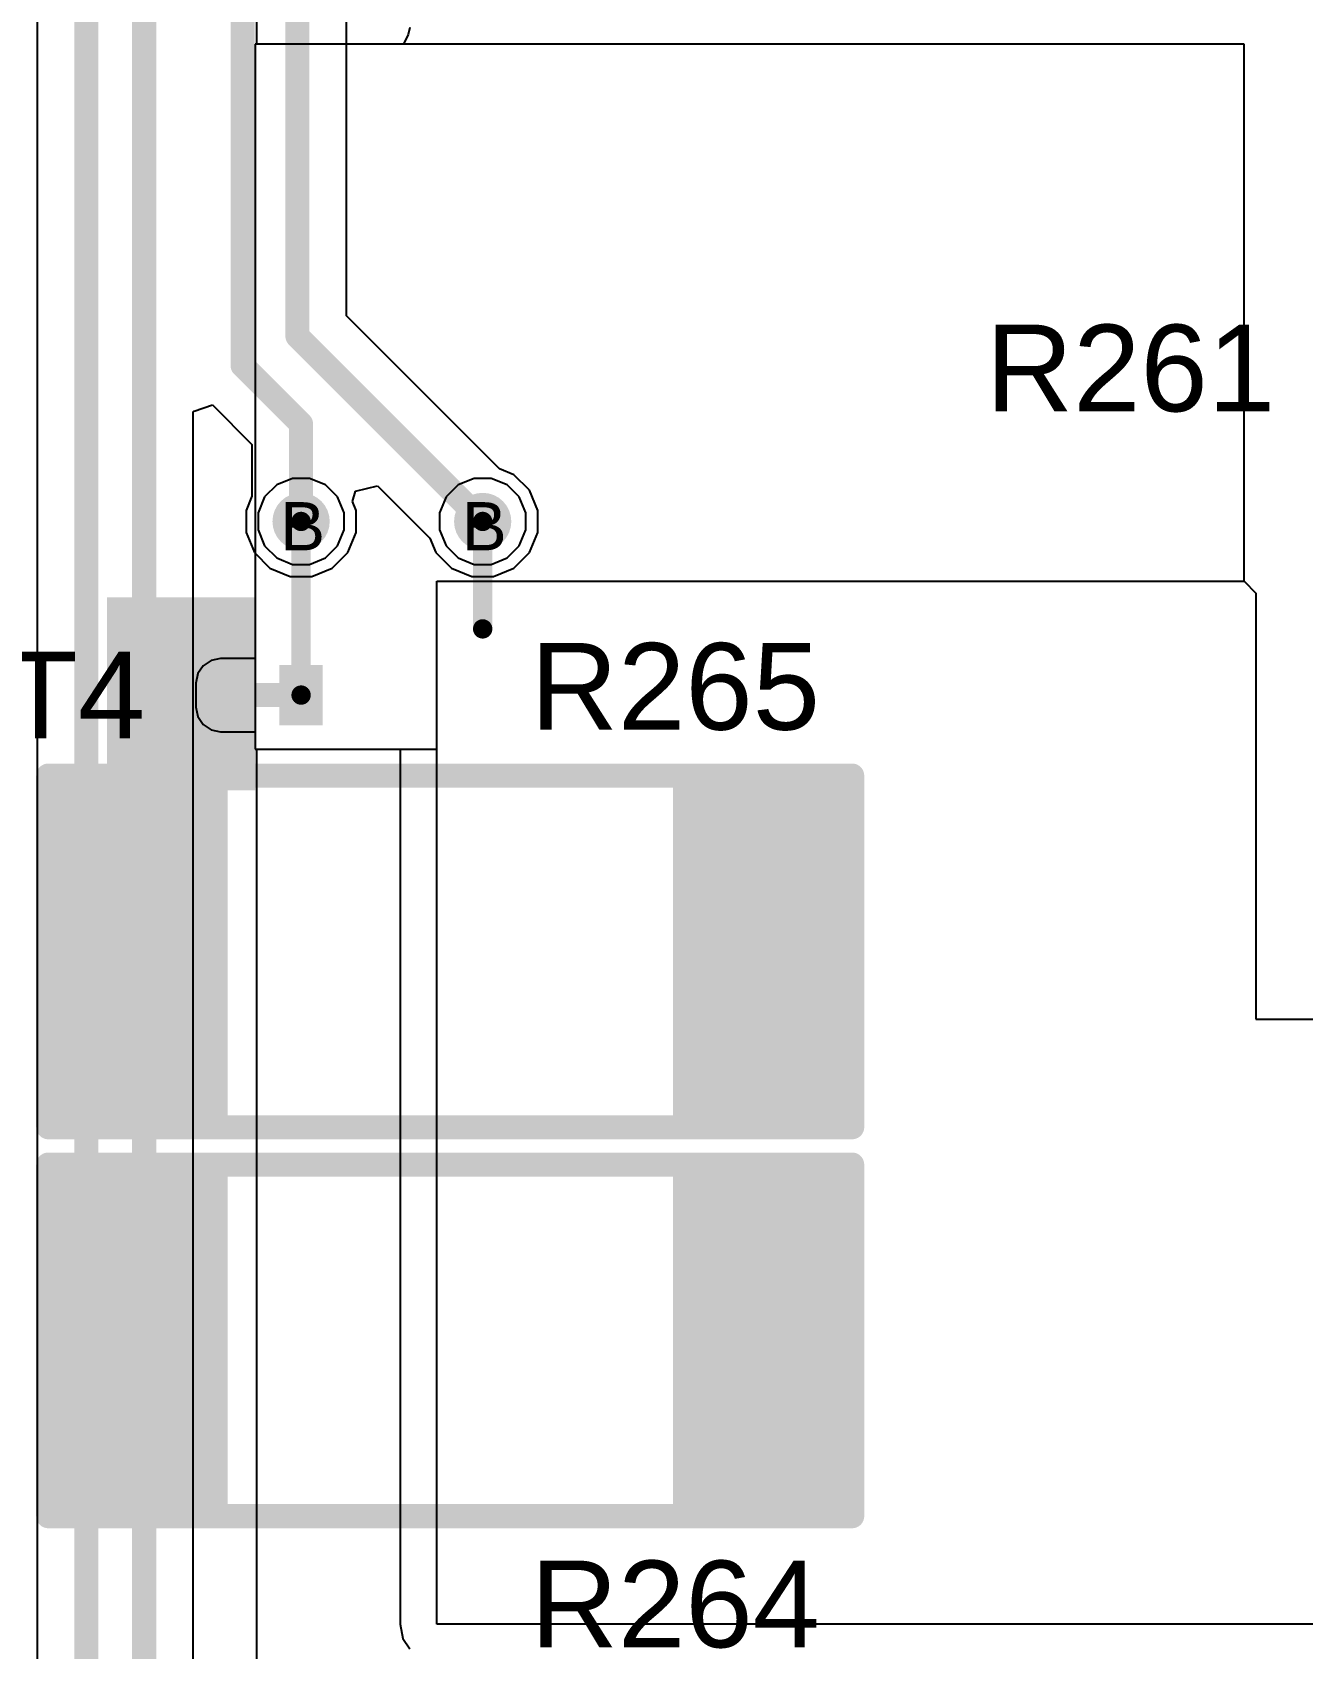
# Model space of a CAD drawing. Header units: inches. Extents: x 0 to 5379, y 0 to 5429.
# Drawn here: x 134.9 to 148.3, y 34.2 to 51.25 of the extents above; entities that cross this region are included whole.
import ezdxf

# ---------------------------------------------------------------- set-up
doc = ezdxf.new("R2010")
doc.units = ezdxf.units.IN
for name, color, linetype in [('Bottom Layer', 5, 'Continuous'), ('Bottom Solder', 6, 'Continuous'), ('Drill Drawing', 1, 'Continuous'), ('GND01', 16, 'Continuous'), ('GND02', 76, 'Continuous'), ('PWR', 156, 'Continuous'), ('SIG 01', 90, 'Continuous'), ('Top Layer', 1, 'Continuous'), ('Top Overlay', 2, 'Continuous'), ('Top Paste', 8, 'Continuous'), ('Top Solder', 216, 'Continuous'), ('Via Holes', 16, 'Continuous')]:
    doc.layers.add(name, color=color, linetype=linetype)
doc.styles.add('Arial', font='', dxfattribs={"height": 0.2})
doc.styles.get('Arial').set_extended_font_data('Arial')

# ---------------------------------------------------------------- blocks, each defined once
blk = doc.blocks.new('RES_2512_505')
at = {"layer": 'Top Layer'}
for points in [[(-4.05, 1.7), (-2.45, 1.7), (-2.45, -1.7), (-4.05, -1.7)], [(2.45, 1.7), (4.05, 1.7), (4.05, -1.7), (2.45, -1.7)]]:
    blk.add_hatch(color=1, dxfattribs=at).paths.add_polyline_path(points)
at = {"layer": 'Top Paste'}
for points in [[(-4.05, 1.7), (-2.45, 1.7), (-2.45, -1.7), (-4.05, -1.7)], [(2.45, 1.7), (4.05, 1.7), (4.05, -1.7), (2.45, -1.7)]]:
    blk.add_hatch(color=8, dxfattribs=at).paths.add_polyline_path(points)
at = {"layer": 'Top Solder'}
for points in [[(-4.152, 1.802), (-2.348, 1.802), (-2.348, -1.802), (-4.152, -1.802)], [(2.348, 1.802), (4.152, 1.802), (4.152, -1.802), (2.348, -1.802)]]:
    blk.add_hatch(color=216, dxfattribs=at).paths.add_polyline_path(points)
at = {"layer": 'Top Overlay'}
for points in [[(-4.242, 1.854, 0.254, 0.254, 0), (4.237, 1.854, 0.254, 0.254, 0)], [(-4.242, -1.854, 0.254, 0.254, 0), (-4.242, 1.854, 0.254, 0.254, 0)], [(4.237, -1.854, 0.254, 0.254, 0), (4.237, 1.854, 0.254, 0.254, 0)], [(-4.242, -1.854, 0.254, 0.254, 0), (4.237, -1.854, 0.254, 0.254, 0)]]:
    blk.add_lwpolyline(points, format="xyseb", dxfattribs=at)
for points in [[(-4.305, 1.854, 0.127, 0.127, 1), (-4.178, 1.854, 0.127, 0.127, 1)], [(-4.305, 1.854, 0.127, 0.127, 1), (-4.178, 1.854, 0.127, 0.127, 1)], [(4.173, 1.854, 0.127, 0.127, 1), (4.3, 1.854, 0.127, 0.127, 1)], [(4.173, 1.854, 0.127, 0.127, 1), (4.3, 1.854, 0.127, 0.127, 1)], [(-4.305, -1.854, 0.127, 0.127, 1), (-4.178, -1.854, 0.127, 0.127, 1)], [(-4.305, -1.854, 0.127, 0.127, 1), (-4.178, -1.854, 0.127, 0.127, 1)], [(4.173, -1.854, 0.127, 0.127, 1), (4.3, -1.854, 0.127, 0.127, 1)], [(4.173, -1.854, 0.127, 0.127, 1), (4.3, -1.854, 0.127, 0.127, 1)]]:
    blk.add_lwpolyline(points, format="xyseb", close=True, dxfattribs=at)
blk = doc.blocks.new('RES_2512_506')
at = {"layer": 'Top Layer'}
for points in [[(-4.05, 1.7), (-2.45, 1.7), (-2.45, -1.7), (-4.05, -1.7)], [(2.45, 1.7), (4.05, 1.7), (4.05, -1.7), (2.45, -1.7)]]:
    blk.add_hatch(color=1, dxfattribs=at).paths.add_polyline_path(points)
at = {"layer": 'Top Paste'}
for points in [[(-4.05, 1.7), (-2.45, 1.7), (-2.45, -1.7), (-4.05, -1.7)], [(2.45, 1.7), (4.05, 1.7), (4.05, -1.7), (2.45, -1.7)]]:
    blk.add_hatch(color=8, dxfattribs=at).paths.add_polyline_path(points)
at = {"layer": 'Top Solder'}
for points in [[(-4.152, 1.802), (-2.348, 1.802), (-2.348, -1.802), (-4.152, -1.802)], [(2.348, 1.802), (4.152, 1.802), (4.152, -1.802), (2.348, -1.802)]]:
    blk.add_hatch(color=216, dxfattribs=at).paths.add_polyline_path(points)
at = {"layer": 'Top Overlay'}
for points in [[(-4.242, 1.854, 0.254, 0.254, 0), (4.237, 1.854, 0.254, 0.254, 0)], [(-4.242, -1.854, 0.254, 0.254, 0), (-4.242, 1.854, 0.254, 0.254, 0)], [(4.237, -1.854, 0.254, 0.254, 0), (4.237, 1.854, 0.254, 0.254, 0)], [(-4.242, -1.854, 0.254, 0.254, 0), (4.237, -1.854, 0.254, 0.254, 0)]]:
    blk.add_lwpolyline(points, format="xyseb", dxfattribs=at)
for points in [[(-4.305, 1.854, 0.127, 0.127, 1), (-4.178, 1.854, 0.127, 0.127, 1)], [(-4.305, 1.854, 0.127, 0.127, 1), (-4.178, 1.854, 0.127, 0.127, 1)], [(4.173, 1.854, 0.127, 0.127, 1), (4.3, 1.854, 0.127, 0.127, 1)], [(4.173, 1.854, 0.127, 0.127, 1), (4.3, 1.854, 0.127, 0.127, 1)], [(-4.305, -1.854, 0.127, 0.127, 1), (-4.178, -1.854, 0.127, 0.127, 1)], [(-4.305, -1.854, 0.127, 0.127, 1), (-4.178, -1.854, 0.127, 0.127, 1)], [(4.173, -1.854, 0.127, 0.127, 1), (4.3, -1.854, 0.127, 0.127, 1)], [(4.173, -1.854, 0.127, 0.127, 1), (4.3, -1.854, 0.127, 0.127, 1)]]:
    blk.add_lwpolyline(points, format="xyseb", close=True, dxfattribs=at)
blk = doc.blocks.new('N___T___P___777')
at = {"layer": 'Top Layer'}
for points in [[(-0.699, -0.318), (-0.699, 0.318), (-0.241, 0.318), (-0.241, -0.318)], [(0.241, -0.318), (0.241, 0.318), (0.699, 0.318), (0.699, -0.318)], [(-0.382, -0.127), (0.38, -0.127), (0.38, 0.127), (-0.382, 0.127)]]:
    blk.add_hatch(color=1, dxfattribs=at).paths.add_polyline_path(points)
at = {"layer": 'Top Paste'}
for points in [[(-0.699, -0.318), (-0.699, 0.318), (-0.241, 0.318), (-0.241, -0.318)], [(0.241, -0.318), (0.241, 0.318), (0.699, 0.318), (0.699, -0.318)]]:
    blk.add_hatch(color=8, dxfattribs=at).paths.add_polyline_path(points)

msp = doc.modelspace()

# ---------------------------------------------------------------- hatches: boundary and pattern name
at = {"layer": 'Bottom Layer'}
h = msp.add_hatch(color=5, dxfattribs=at)
edge = h.paths.add_edge_path()
edge.add_arc((137.739, 46.087), 0.2, 0, 360)
h = msp.add_hatch(color=5, dxfattribs=at)
edge = h.paths.add_edge_path()
edge.add_arc((139.654, 46.087), 0.2, 0, 360)
at = {"layer": 'Bottom Solder'}
h = msp.add_hatch(color=6, dxfattribs=at)
edge = h.paths.add_edge_path()
edge.add_arc((137.739, 46.087), 0.302, 0, 360)
h = msp.add_hatch(color=6, dxfattribs=at)
edge = h.paths.add_edge_path()
edge.add_arc((139.654, 46.087), 0.302, 0, 360)
at = {"layer": 'GND01'}
h = msp.add_hatch(color=16, dxfattribs=at)
edge = h.paths.add_edge_path()
edge.add_arc((137.739, 46.087), 0.2, 0, 360)
h = msp.add_hatch(color=16, dxfattribs=at)
edge = h.paths.add_edge_path()
edge.add_arc((139.654, 46.087), 0.2, 0, 360)
at = {"layer": 'GND02'}
h = msp.add_hatch(color=76, dxfattribs=at)
edge = h.paths.add_edge_path()
edge.add_arc((137.739, 46.087), 0.2, 0, 360)
h = msp.add_hatch(color=76, dxfattribs=at)
edge = h.paths.add_edge_path()
edge.add_arc((139.654, 46.087), 0.2, 0, 360)
at = {"layer": 'PWR'}
h = msp.add_hatch(color=156, dxfattribs=at)
edge = h.paths.add_edge_path()
edge.add_arc((137.739, 46.087), 0.2, 0, 360)
h = msp.add_hatch(color=156, dxfattribs=at)
edge = h.paths.add_edge_path()
edge.add_arc((139.654, 46.087), 0.2, 0, 360)
at = {"layer": 'SIG 01'}
h = msp.add_hatch(color=90, dxfattribs=at)
edge = h.paths.add_edge_path()
edge.add_arc((137.739, 46.087), 0.2, 0, 360)
h = msp.add_hatch(color=90, dxfattribs=at)
edge = h.paths.add_edge_path()
edge.add_arc((139.654, 46.087), 0.2, 0, 360)
at = {"layer": 'Top Layer'}
h = msp.add_hatch(color=1, dxfattribs=at)
edge = h.paths.add_edge_path()
edge.add_arc((137.739, 46.087), 0.2, 0, 360)
h = msp.add_hatch(color=1, dxfattribs=at)
edge = h.paths.add_edge_path()
edge.add_arc((139.654, 46.087), 0.2, 0, 360)
msp.add_hatch(color=1, dxfattribs=at).paths.add_polyline_path([(135.691, 43.253), (137.256, 43.253), (137.256, 45.288), (135.691, 45.288)])
at = {"layer": 'Top Solder'}
h = msp.add_hatch(color=216, dxfattribs=at)
edge = h.paths.add_edge_path()
edge.add_arc((137.739, 46.087), 0.302, 0, 360)
h = msp.add_hatch(color=216, dxfattribs=at)
edge = h.paths.add_edge_path()
edge.add_arc((139.654, 46.087), 0.302, 0, 360)
at = {"layer": 'Via Holes'}
h = msp.add_hatch(color=7, dxfattribs=at)
edge = h.paths.add_edge_path()
edge.add_arc((137.739, 46.087), 0.1, 0, 360)
h = msp.add_hatch(color=7, dxfattribs=at)
edge = h.paths.add_edge_path()
edge.add_arc((139.654, 46.087), 0.1, 0, 360)

# ---------------------------------------------------------------- linework, layer by layer
at = {"layer": 'Bottom Layer'}
for p, q in [((137.649, 46.541), (137.482, 46.472)), ((137.829, 46.541), (137.649, 46.541)), ((137.996, 46.472), (137.829, 46.541)), ((139.564, 46.541), (139.397, 46.472)), ((139.744, 46.541), (139.564, 46.541)), ((139.911, 46.472), (139.744, 46.541)), ((137.482, 46.472), (137.354, 46.345)), ((138.124, 46.345), (137.996, 46.472)), ((139.397, 46.472), (139.269, 46.345)), ((140.039, 46.345), (139.911, 46.472)), ((137.354, 46.345), (137.285, 46.178)), ((138.193, 46.178), (138.124, 46.345)), ((139.269, 46.345), (139.2, 46.178)), ((140.108, 46.178), (140.039, 46.345)), ((137.285, 46.178), (137.285, 45.997)), ((138.193, 45.997), (138.193, 46.178)), ((139.2, 46.178), (139.2, 45.997)), ((140.108, 45.997), (140.108, 46.178)), ((137.285, 45.997), (137.354, 45.83)), ((138.124, 45.83), (138.193, 45.997)), ((139.2, 45.997), (139.269, 45.83)), ((140.039, 45.83), (140.108, 45.997)), ((137.354, 45.83), (137.482, 45.702)), ((137.482, 45.702), (137.649, 45.633)), ((137.829, 45.633), (137.996, 45.702)), ((137.996, 45.702), (138.124, 45.83)), ((139.269, 45.83), (139.397, 45.702)), ((139.397, 45.702), (139.564, 45.633)), ((139.744, 45.633), (139.911, 45.702)), ((139.911, 45.702), (140.039, 45.83)), ((137.649, 45.633), (137.829, 45.633)), ((139.564, 45.633), (139.744, 45.633))]:
    msp.add_line(p, q, dxfattribs=at)
at = {"layer": 'GND01'}
for p, q in [((137.649, 46.541), (137.482, 46.472)), ((137.829, 46.541), (137.649, 46.541)), ((137.996, 46.472), (137.829, 46.541)), ((139.564, 46.541), (139.397, 46.472)), ((139.744, 46.541), (139.564, 46.541)), ((139.911, 46.472), (139.744, 46.541)), ((137.482, 46.472), (137.354, 46.345)), ((138.124, 46.345), (137.996, 46.472)), ((139.397, 46.472), (139.269, 46.345)), ((140.039, 46.345), (139.911, 46.472)), ((137.354, 46.345), (137.285, 46.178)), ((138.193, 46.178), (138.124, 46.345)), ((139.269, 46.345), (139.2, 46.178)), ((140.108, 46.178), (140.039, 46.345)), ((137.285, 46.178), (137.285, 45.997)), ((138.193, 45.997), (138.193, 46.178)), ((139.2, 46.178), (139.2, 45.997)), ((140.108, 45.997), (140.108, 46.178)), ((137.285, 45.997), (137.354, 45.83)), ((138.124, 45.83), (138.193, 45.997)), ((139.2, 45.997), (139.269, 45.83)), ((140.039, 45.83), (140.108, 45.997)), ((137.354, 45.83), (137.482, 45.702)), ((137.482, 45.702), (137.649, 45.633)), ((137.829, 45.633), (137.996, 45.702)), ((137.996, 45.702), (138.124, 45.83)), ((139.269, 45.83), (139.397, 45.702)), ((139.397, 45.702), (139.564, 45.633)), ((139.744, 45.633), (139.911, 45.702)), ((139.911, 45.702), (140.039, 45.83)), ((137.649, 45.633), (137.829, 45.633)), ((139.564, 45.633), (139.744, 45.633))]:
    msp.add_line(p, q, dxfattribs=at)
at = {"layer": 'GND02'}
for p, q in [((137.649, 46.541), (137.482, 46.472)), ((137.829, 46.541), (137.649, 46.541)), ((137.996, 46.472), (137.829, 46.541)), ((139.564, 46.541), (139.397, 46.472)), ((139.744, 46.541), (139.564, 46.541)), ((139.911, 46.472), (139.744, 46.541)), ((137.482, 46.472), (137.354, 46.345)), ((138.124, 46.345), (137.996, 46.472)), ((139.397, 46.472), (139.269, 46.345)), ((140.039, 46.345), (139.911, 46.472)), ((137.354, 46.345), (137.285, 46.178)), ((138.193, 46.178), (138.124, 46.345)), ((139.269, 46.345), (139.2, 46.178)), ((140.108, 46.178), (140.039, 46.345)), ((137.285, 46.178), (137.285, 45.997)), ((138.193, 45.997), (138.193, 46.178)), ((139.2, 46.178), (139.2, 45.997)), ((140.108, 45.997), (140.108, 46.178)), ((137.285, 45.997), (137.354, 45.83)), ((138.124, 45.83), (138.193, 45.997)), ((139.2, 45.997), (139.269, 45.83)), ((140.039, 45.83), (140.108, 45.997)), ((137.354, 45.83), (137.482, 45.702)), ((137.482, 45.702), (137.649, 45.633)), ((137.829, 45.633), (137.996, 45.702)), ((137.996, 45.702), (138.124, 45.83)), ((139.269, 45.83), (139.397, 45.702)), ((139.397, 45.702), (139.564, 45.633)), ((139.744, 45.633), (139.911, 45.702)), ((139.911, 45.702), (140.039, 45.83)), ((137.649, 45.633), (137.829, 45.633)), ((139.564, 45.633), (139.744, 45.633))]:
    msp.add_line(p, q, dxfattribs=at)
at = {"layer": 'PWR'}
for p, q in [((137.649, 46.541), (137.482, 46.472)), ((137.829, 46.541), (137.649, 46.541)), ((137.996, 46.472), (137.829, 46.541)), ((139.564, 46.541), (139.397, 46.472)), ((139.744, 46.541), (139.564, 46.541)), ((139.911, 46.472), (139.744, 46.541)), ((137.482, 46.472), (137.354, 46.345)), ((138.124, 46.345), (137.996, 46.472)), ((139.397, 46.472), (139.269, 46.345)), ((140.039, 46.345), (139.911, 46.472)), ((137.354, 46.345), (137.285, 46.178)), ((138.193, 46.178), (138.124, 46.345)), ((139.269, 46.345), (139.2, 46.178)), ((140.108, 46.178), (140.039, 46.345)), ((137.285, 46.178), (137.285, 45.997)), ((138.193, 45.997), (138.193, 46.178)), ((139.2, 46.178), (139.2, 45.997)), ((140.108, 45.997), (140.108, 46.178)), ((137.285, 45.997), (137.354, 45.83)), ((138.124, 45.83), (138.193, 45.997)), ((139.2, 45.997), (139.269, 45.83)), ((140.039, 45.83), (140.108, 45.997)), ((137.354, 45.83), (137.482, 45.702)), ((137.482, 45.702), (137.649, 45.633)), ((137.829, 45.633), (137.996, 45.702)), ((137.996, 45.702), (138.124, 45.83)), ((139.269, 45.83), (139.397, 45.702)), ((139.397, 45.702), (139.564, 45.633)), ((139.744, 45.633), (139.911, 45.702)), ((139.911, 45.702), (140.039, 45.83)), ((137.649, 45.633), (137.829, 45.633)), ((139.564, 45.633), (139.744, 45.633))]:
    msp.add_line(p, q, dxfattribs=at)
at = {"layer": 'SIG 01'}
for p, q in [((134.955, 65.946), (134.955, 32.332)), ((138.218, 48.255), (138.218, 62.525)), ((139.831, 46.643), (138.218, 48.255)), ((136.602, 47.242), (136.613, 47.251)), ((136.602, 32.774), (136.602, 47.242)), ((136.613, 47.251), (136.805, 47.316)), ((136.805, 47.316), (137.221, 46.9)), ((137.221, 46.9), (137.221, 46.355)), ((139.983, 46.58), (139.831, 46.643)), ((140.146, 46.416), (139.983, 46.58)), ((138.28, 46.299), (138.314, 46.407)), ((138.314, 46.407), (138.545, 46.464)), ((138.545, 46.464), (139.098, 45.91)), ((140.235, 46.203), (140.146, 46.416)), ((137.221, 46.355), (137.158, 46.203)), ((137.158, 46.203), (137.158, 45.972)), ((138.32, 46.203), (138.28, 46.299)), ((138.32, 45.972), (138.32, 46.203)), ((140.235, 45.972), (140.235, 46.203)), ((137.158, 45.972), (137.246, 45.758)), ((138.231, 45.758), (138.32, 45.972)), ((139.098, 45.91), (139.161, 45.758)), ((140.146, 45.758), (140.235, 45.972)), ((137.246, 45.758), (137.41, 45.595)), ((138.068, 45.595), (138.231, 45.758)), ((139.161, 45.758), (139.325, 45.595)), ((139.983, 45.595), (140.146, 45.758)), ((137.41, 45.595), (137.623, 45.506)), ((137.854, 45.506), (138.068, 45.595)), ((139.325, 45.595), (139.538, 45.506)), ((139.769, 45.506), (139.983, 45.595)), ((137.623, 45.506), (137.854, 45.506)), ((139.538, 45.506), (139.769, 45.506))]:
    msp.add_line(p, q, dxfattribs=at)
for points in [[(135.473, 32.332, 0.254, 0.254, 0), (135.473, 65.946, 0.254, 0.254, 0)], [(136.084, 32.56, 0.254, 0.254, 0), (136.084, 65.709, 0.254, 0.254, 0)], [(137.123, 47.731, 0.254, 0.254, 0), (137.123, 64.72, 0.254, 0.254, 0)], [(137.7, 48.041, 0.254, 0.254, 0), (137.7, 64.389, 0.254, 0.254, 0)], [(137.7, 48.041, 0.254, 0.254, 0), (139.654, 46.087, 0.254, 0.254, 0)], [(137.123, 47.731, 0.254, 0.254, 0), (137.739, 47.115, 0.254, 0.254, 0)], [(137.739, 46.087, 0.254, 0.254, 0), (137.739, 47.115, 0.254, 0.254, 0)]]:
    msp.add_lwpolyline(points, format="xyseb", dxfattribs=at)
for points in [[(137.637, 48.041, 0.127, 0.127, 1), (137.764, 48.041, 0.127, 0.127, 1)], [(137.637, 48.041, 0.127, 0.127, 1), (137.764, 48.041, 0.127, 0.127, 1)], [(137.059, 47.731, 0.127, 0.127, 1), (137.186, 47.731, 0.127, 0.127, 1)], [(137.059, 47.731, 0.127, 0.127, 1), (137.186, 47.731, 0.127, 0.127, 1)], [(137.675, 47.115, 0.127, 0.127, 1), (137.802, 47.115, 0.127, 0.127, 1)], [(137.675, 47.115, 0.127, 0.127, 1), (137.802, 47.115, 0.127, 0.127, 1)], [(137.675, 46.087, 0.127, 0.127, 1), (137.802, 46.087, 0.127, 0.127, 1)], [(139.59, 46.087, 0.127, 0.127, 1), (139.717, 46.087, 0.127, 0.127, 1)]]:
    msp.add_lwpolyline(points, format="xyseb", close=True, dxfattribs=at)
at = {"layer": 'Top Layer'}
for p, q in [((137.269, 60.782), (137.269, 51.119)), ((138.868, 51.221), (138.819, 51.119)), ((138.886, 51.297), (138.868, 51.221)), ((137.256, 51.119), (137.256, 43.685)), ((147.685, 51.119), (137.256, 51.119)), ((138.819, 51.119), (137.256, 51.119)), ((137.256, 51.119), (137.256, 44.828)), ((137.269, 51.119), (137.256, 51.119)), ((137.256, 51.119), (137.256, 44.828)), ((147.685, 45.458), (147.685, 51.119)), ((139.171, 43.685), (139.171, 45.458)), ((139.171, 45.458), (147.685, 45.458)), ((139.171, 45.458), (147.685, 45.458)), ((139.171, 43.685), (139.171, 45.458)), ((147.685, 45.458), (147.807, 45.33)), ((147.807, 45.33), (147.807, 40.84)), ((137.256, 44.828), (137.256, 44.642)), ((137.256, 44.828), (137.256, 44.642)), ((136.706, 44.566), (136.65, 44.482)), ((136.706, 44.566), (136.65, 44.482)), ((136.79, 44.622), (136.706, 44.566)), ((136.79, 44.622), (136.706, 44.566)), ((136.889, 44.642), (136.79, 44.622)), ((136.889, 44.642), (136.79, 44.622)), ((137.256, 44.642), (136.889, 44.642)), ((137.256, 44.642), (136.889, 44.642)), ((136.65, 44.482), (136.63, 44.383)), ((136.65, 44.482), (136.63, 44.383)), ((136.63, 44.383), (136.63, 44.129)), ((136.63, 44.383), (136.63, 44.129)), ((136.63, 44.129), (136.65, 44.03)), ((136.63, 44.129), (136.65, 44.03)), ((136.65, 44.03), (136.706, 43.946)), ((136.65, 44.03), (136.706, 43.946)), ((136.706, 43.946), (136.79, 43.89)), ((136.706, 43.946), (136.79, 43.89)), ((136.79, 43.89), (136.889, 43.87)), ((136.79, 43.89), (136.889, 43.87)), ((136.889, 43.87), (137.256, 43.87)), ((136.889, 43.87), (137.256, 43.87)), ((137.256, 43.87), (137.256, 43.685)), ((137.256, 43.87), (137.256, 43.685)), ((137.256, 43.685), (139.171, 43.685)), ((137.256, 43.685), (138.221, 43.685)), ((137.256, 43.685), (137.256, 43.685)), ((137.256, 43.685), (137.269, 43.685)), ((137.269, 43.685), (137.269, 34.021)), ((138.221, 43.685), (138.221, 43.685)), ((138.221, 43.685), (138.783, 43.685)), ((138.783, 43.685), (138.783, 34.458)), ((139.171, 34.458), (139.171, 43.685)), ((147.807, 40.84), (152.851, 40.84)), ((138.783, 34.458), (138.812, 34.309)), ((152.851, 34.458), (139.171, 34.458)), ((138.812, 34.309), (138.886, 34.199))]:
    msp.add_line(p, q, dxfattribs=at)
for points in [[(137.739, 44.256, 0.203, 0.203, 0), (137.739, 46.087, 0.203, 0.203, 0)], [(139.654, 44.954, 0.203, 0.203, 0), (139.654, 46.087, 0.203, 0.203, 0)]]:
    msp.add_lwpolyline(points, format="xyseb", dxfattribs=at)
for points in [[(137.688, 46.087, 0.102, 0.102, 1), (137.79, 46.087, 0.102, 0.102, 1)], [(139.603, 46.087, 0.102, 0.102, 1), (139.705, 46.087, 0.102, 0.102, 1)], [(139.603, 44.954, 0.102, 0.102, 1), (139.705, 44.954, 0.102, 0.102, 1)], [(137.688, 44.256, 0.102, 0.102, 1), (137.79, 44.256, 0.102, 0.102, 1)]]:
    msp.add_lwpolyline(points, format="xyseb", close=True, dxfattribs=at)

# ---------------------------------------------------------------- block references
at = {"rotation": 180}
msp.add_blockref('N___T___P___777', (137.269, 44.256), dxfattribs=at)
for name, p in [('RES_2512_505', (139.314, 41.553)), ('RES_2512_506', (139.314, 37.451))]:
    msp.add_blockref(name, p)

# ---------------------------------------------------------------- texts
at = {"layer": 'Drill Drawing', "style": 'Arial'}
for p in [(137.519, 45.783), (139.434, 45.783)]:
    msp.add_text('B', height=0.508, dxfattribs=at).set_placement(p)
at = {"layer": 'Top Overlay', "style": 'Arial'}
for s, p in [('R261', (144.958, 47.248)), ('NT4', (133.681, 43.799)), ('R265', (140.158, 43.891)), ('R264', (140.158, 34.214))]:
    msp.add_text(s, height=0.9144, dxfattribs=at).set_placement(p)

doc.saveas('drawing.dxf')
